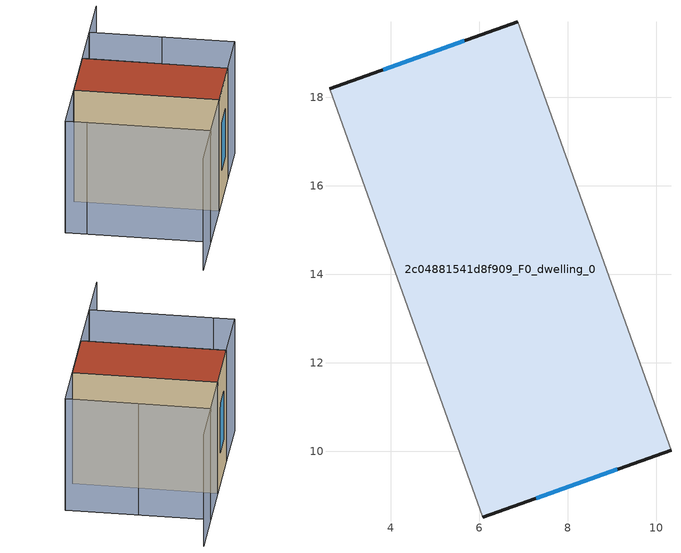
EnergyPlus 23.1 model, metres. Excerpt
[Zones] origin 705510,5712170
2c04881541d8f909_F0_dwelling_0
 floor ground (EU_floor_Construction): 6.87,19.7 10.33,10.02 6.08,8.51 2.62,18.2 z0
 wall outside (EU_wall_Construction): 6.87,19.7 2.62,18.2 / 6.08,8.51 10.33,10.02 z0:9
 wall adiabatic (EU_wall_Construction): 10.33,10.02 6.87,19.7 / 2.62,18.2 6.08,8.51 z0:9
 window (EU_Window_Construction): 5.66,19.27 3.83,18.63 / 7.29,8.94 9.12,9.59 z2.56:6.44
 roof outside (EU_roof_Construction): 10.33,10.02 6.87,19.7 2.62,18.2 6.08,8.51 z9
shading: -1.54,16.72 1.92,7.03 / 1.92,7.03 -1.78,5.71 / 1.92,7.03 -1.54,16.71 / -1.54,16.71 2.61,18.2 / 2.61,18.2 6.08,8.51 / 6.08,8.51 1.92,7.03 / 10.4,20.96 13.85,11.28 / 13.85,11.28 10.33,10.02 / 10.33,10.02 6.87,19.7 / 6.87,19.7 10.4,20.96 / 13.85,11.28 10.4,20.96 / 10.4,20.96 13.89,22.21 z0:9
[Building]
EU S2 Campaign: North Axis=0; Terrain=City; Solar Distribution=FullExterior
[Site:Location]
London: Latitude=51.5; Longitude=-0.5; Time Zone=0; Elevation=25
[SizingPeriod:WeatherFileDays]
AnnualSizingPeriod: Begin Month=1; Begin Day of Month=1; End Month=12; End Day of Month=31; Day of Week for Start Day=Monday; Use Weather File Daylight Saving Period=No; Use Weather File Rain and Snow Indicators=No
[MATERIAL]
EU_InternalMass_Material: Roughness=MediumRough; Thickness=0.1; Conductivity=1; Density=1800; Specific Heat=900; Thermal Absorptance=0.9; Solar Absorptance=0.7; Visible Absorptance=0.7
[MATERIAL:NOMASS] Roughness=MediumRough; Thermal Absorptance=0.9; Solar Absorptance=0.7; Visible Absorptance=0.7
Name | Thermal Resistance
EU_wall_NoMass | 0.71061
EU_roof_NoMass | 2.41608
EU_floor_NoMass | 1.75078
[WINDOWMATERIAL:SIMPLEGLAZINGSYSTEM]
EU_Window_SimpleGlazing: UFactor=2.64892; Solar Heat Gain Coefficient=0.76; Visible Transmittance=0.76
[CONSTRUCTION]
EU_wall_Construction: EU_wall_NoMass
EU_roof_Construction: EU_roof_NoMass
EU_floor_Construction: EU_floor_NoMass
EU_InternalMass_Construction: EU_InternalMass_Material
EU_Window_Construction: EU_Window_SimpleGlazing
[ZONE]
2c04881541d8f909_F0_dwelling_0: Type=1; Multiplier=1; Ceiling Height=autocalculate; Volume=417.599; Floor Area=autocalculate; Part of Total Floor Area=Yes
[INTERNALMASS]
2c04881541d8f909_F0_dwelling_0_EU_InternalMass: Construction=EU_InternalMass_Construction; Zone or ZoneList=2c04881541d8f909_F0_dwelling_0; Surface Area=46.3997
[OTHEREQUIPMENT]
EU_Step8_InternalGain_2c04881541d8f909_F0_dwelling_0_f000: Fuel Type=Electricity; Zone or ZoneList or Space or SpaceList=2c04881541d8f909_F0_dwelling_0; Schedule=EU_Step8_GainSchedule_2c04881541d8f909_F0_dwelling_0_f000; Design Level Calculation Method=Watts/Area; Power per Zone Floor Area=1; Fraction Latent=0; Fraction Radiant=0; Fraction Lost=0; Carbon Dioxide Generation Rate=0; EndUse Subcategory=EU_Step8_InternalGains
[ZONEVENTILATION:DESIGNFLOWRATE]
EU_ConstantAir_2c04881541d8f909_F0_dwelling_0: Zone or ZoneList or Space or SpaceList=2c04881541d8f909_F0_dwelling_0; Schedule=EU_AlwaysOn; Design Flow Rate Calculation Method=AirChanges/Hour; Air Changes per Hour=0.496673; Ventilation Type=Natural; Fan Pressure Rise=0; Fan Total Efficiency=1; Constant Term Coefficient=1; Temperature Term Coefficient=0; Velocity Term Coefficient=0; Velocity Squared Term Coefficient=0; Minimum Indoor Temperature=-100; Maximum Indoor Temperature=100; Delta Temperature=-100; Minimum Outdoor Temperature=-100; Maximum Outdoor Temperature=100; Maximum Wind Speed=40
[HVACTEMPLATE:THERMOSTAT]
EU_HeatOnly_2c04881541d8f909_F0_dwelling_0: Constant Heating Setpoint=20; Constant Cooling Setpoint=50
[HVACTEMPLATE:ZONE:IDEALLOADSAIRSYSTEM]
2c04881541d8f909_F0_dwelling_0: Template Thermostat=EU_HeatOnly_2c04881541d8f909_F0_dwelling_0; System Availability Schedule=EU_AlwaysOn; Maximum Heating Supply Air Temperature=50; Minimum Cooling Supply Air Temperature=13; Maximum Heating Supply Air Humidity Ratio=0.0156; Minimum Cooling Supply Air Humidity Ratio=0.0077; Heating Limit=NoLimit; Cooling Limit=NoLimit; Heating Availability Schedule=EU_AlwaysOn; Cooling Availability Schedule=EU_CoolingOff; Dehumidification Control Type=ConstantSensibleHeatRatio; Cooling Sensible Heat Ratio=0.7; Dehumidification Setpoint=60; Humidification Control Type=None; Humidification Setpoint=30; Outdoor Air Method=None; Outdoor Air Flow Rate per Person=0.00944; Outdoor Air Flow Rate per Zone Floor Area=0; Outdoor Air Flow Rate per Zone=0; Demand Controlled Ventilation Type=None; Outdoor Air Economizer Type=NoEconomizer; Heat Recovery Type=None; Sensible Heat Recovery Effectiveness=0.7; Latent Heat Recovery Effectiveness=0.65
[SIZING:ZONE]
2c04881541d8f909_F0_dwelling_0: Zone Cooling Design Supply Air Temperature Input Method=SupplyAirTemperature; Zone Cooling Design Supply Air Temperature=13; Zone Heating Design Supply Air Temperature Input Method=SupplyAirTemperature; Zone Heating Design Supply Air Temperature=50; Zone Cooling Design Supply Air Humidity Ratio=0.008; Zone Heating Design Supply Air Humidity Ratio=0.008; Cooling Design Air Flow Method=DesignDay; Cooling Design Air Flow Rate=0; Cooling Minimum Air Flow per Zone Floor Area=0.000762; Cooling Minimum Air Flow=0; Cooling Minimum Air Flow Fraction=0.2; Heating Design Air Flow Method=DesignDay; Heating Design Air Flow Rate=0; Heating Maximum Air Flow per Zone Floor Area=0.002032; Heating Maximum Air Flow=0.141576; Heating Maximum Air Flow Fraction=0.3; Account for Dedicated Outdoor Air System=No; Dedicated Outdoor Air System Control Strategy=NeutralSupplyAir; Dedicated Outdoor Air Low Setpoint Temperature for Design=autosize; Dedicated Outdoor Air High Setpoint Temperature for Design=autosize; Zone Load Sizing Method=Sensible Load Only No Latent Load; Zone Latent Cooling Design Supply Air Humidity Ratio Input Method=HumidityRatioDifference; Zone Cooling Design Supply Air Humidity Ratio Difference=0.005; Zone Latent Heating Design Supply Air Humidity Ratio Input Method=HumidityRatioDifference; Zone Humidification Design Supply Air Humidity Ratio Difference=0.005
[SCHEDULE:CONSTANT]
Name | Hourly Value
EU_AlwaysOn | 1
EU_CoolingOff | 0
[SCHEDULE:FILE]
EU_Step8_GainSchedule_2c04881541d8f909_F0_dwelling_0_f000: File=../../schedules/2c04881541d8f909/2c04881541d8f909_F0_dwelling_0_f000_gain.csv; Column Number=1; Rows to Skip at Top=0; Number of Hours of Data=8760; Column Separator=Comma; Interpolate to Timestep=No; Minutes per Item=60; Adjust Schedule for Daylight Savings=Yes
